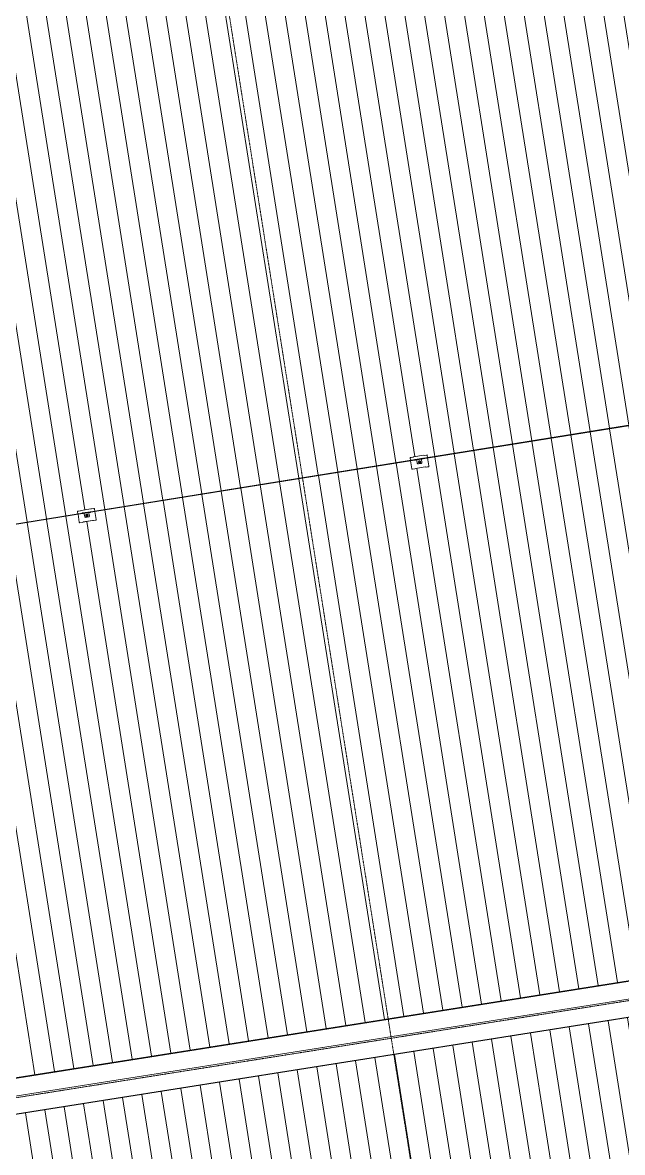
# Model space of a CAD drawing. Header units: millimetres. Extents: x -2355745 to -2216356, y 3958910 to 4068440.
# Drawn here: x -2318739 to -2308581, y 4018484 to 4037610 of the extents above; entities that cross this region are included whole.
import ezdxf

# ---------------------------------------------------------------- set-up
doc = ezdxf.new("R2010")
doc.units = ezdxf.units.MM
doc.linetypes.add('Grid Line', pattern=[21, 12, -3, 3, -3])
for name, color, linetype, lineweight in [('A-ROOF', 132, 'Continuous', 5), ('A-ROOF-PATT', 132, 'Continuous', 5), ('Q-SPCQ', 91, 'Continuous', 5), ('S-GRID', 1, 'Continuous', 5)]:
    doc.layers.add(name, color=color, linetype=linetype, lineweight=lineweight)

# ---------------------------------------------------------------- blocks, each defined once
blk = doc.blocks.new('Static Line_Sayfa_Metal Deck_Pan Mount - Up to 15 _ pitch - Max 2 Users-1848787-ROOF - Part B')
at = {"layer": 'Q-SPCQ'}
for p, q in [((-2244429, 4041104), (-2317659, 4029317)), ((-2317658, 4029309), (-2244428, 4041096)), ((-2312115, 4030259), (-2311951, 4030285)), ((-2311950, 4030285), (-2311937, 4030283)), ((-2311936, 4030283), (-2311899, 4030289)), ((-2311898, 4030289), (-2311889, 4030291)), ((-2311889, 4030291), (-2311888, 4030281)), ((-2311888, 4030281), (-2311882, 4030246)), ((-2312175, 4030245), (-2312167, 4030246)), ((-2312175, 4030245), (-2312174, 4030235)), ((-2312174, 4030235), (-2312174, 4030235)), ((-2312174, 4030235), (-2312168, 4030200)), ((-2312167, 4030193), (-2312145, 4030058)), ((-2312166, 4030246), (-2312128, 4030252)), ((-2312127, 4030252), (-2312116, 4030259)), ((-2312090, 4030215), (-2312094, 4030214)), ((-2312093, 4030203), (-2312088, 4030203)), ((-2311963, 4030236), (-2312088, 4030216)), ((-2312086, 4030203), (-2311961, 4030223)), ((-2311919, 4030088), (-2312083, 4030062)), ((-2312082, 4030062), (-2311921, 4030088)), ((-2312063, 4030206), (-2312063, 4030206)), ((-2312054, 4030153), (-2312062, 4030202)), ((-2312037, 4030171), (-2312037, 4030171)), ((-2312037, 4030140), (-2311988, 4030148)), ((-2312037, 4030140), (-2311988, 4030148)), ((-2312029, 4030173), (-2312029, 4030172)), ((-2312027, 4030174), (-2312027, 4030173)), ((-2312008, 4030177), (-2312008, 4030177)), ((-2312006, 4030176), (-2312006, 4030177)), ((-2311998, 4030177), (-2311998, 4030177)), ((-2311984, 4030219), (-2311984, 4030218)), ((-2311983, 4030214), (-2311975, 4030166)), ((-2311975, 4030165), (-2311975, 4030165)), ((-2311956, 4030236), (-2311961, 4030236)), ((-2311959, 4030224), (-2311955, 4030226)), ((-2311920, 4030088), (-2311907, 4030086)), ((-2311905, 4030086), (-2311918, 4030089)), ((-2311907, 4030086), (-2311857, 4030094)), ((-2311857, 4030094), (-2311907, 4030086)), ((-2311907, 4030086), (-2311907, 4030086)), ((-2311906, 4030086), (-2311867, 4030092)), ((-2311867, 4030092), (-2311905, 4030086)), ((-2311881, 4030240), (-2311859, 4030104)), ((-2311859, 4030104), (-2311859, 4030104)), ((-2311859, 4030104), (-2311857, 4030094)), ((-2311857, 4030094), (-2311857, 4030094)), ((-2312145, 4030058), (-2312144, 4030048)), ((-2312094, 4030056), (-2312144, 4030048)), ((-2312144, 4030048), (-2312094, 4030055)), ((-2312144, 4030048), (-2312144, 4030048)), ((-2312097, 4030056), (-2312134, 4030050)), ((-2312134, 4030049), (-2312095, 4030056)), ((-2312084, 4030062), (-2312096, 4030056)), ((-2312094, 4030056), (-2312083, 4030062)), ((-2312094, 4030055), (-2312094, 4030056)), ((-2317658, 4029317), (-2323243, 4028416)), ((-2317808, 4029338), (-2317800, 4029339)), ((-2317808, 4029338), (-2317807, 4029328)), ((-2317807, 4029328), (-2317807, 4029328)), ((-2317807, 4029328), (-2317801, 4029293)), ((-2317798, 4029340), (-2317761, 4029346)), ((-2317760, 4029346), (-2317749, 4029352)), ((-2317748, 4029352), (-2317584, 4029379)), ((-2317596, 4029330), (-2317721, 4029309)), ((-2317719, 4029297), (-2317594, 4029317)), ((-2317589, 4029329), (-2317594, 4029330)), ((-2317592, 4029317), (-2317588, 4029319)), ((-2317583, 4029379), (-2317570, 4029376)), ((-2317569, 4029377), (-2317532, 4029383)), ((-2317531, 4029383), (-2317522, 4029384)), ((-2317522, 4029384), (-2317520, 4029374)), ((-2317520, 4029374), (-2317515, 4029340)), ((-2317514, 4029332), (-2317492, 4029197)), ((-2323243, 4028408), (-2317657, 4029309)), ((-2317800, 4029286), (-2317778, 4029151)), ((-2317778, 4029151), (-2317777, 4029141)), ((-2317727, 4029149), (-2317777, 4029141)), ((-2317777, 4029141), (-2317727, 4029149)), ((-2317777, 4029141), (-2317777, 4029141)), ((-2317730, 4029149), (-2317767, 4029143)), ((-2317767, 4029143), (-2317728, 4029149)), ((-2317717, 4029155), (-2317729, 4029149)), ((-2317723, 4029309), (-2317727, 4029307)), ((-2317727, 4029149), (-2317715, 4029155)), ((-2317727, 4029149), (-2317727, 4029149)), ((-2317726, 4029297), (-2317721, 4029297)), ((-2317552, 4029182), (-2317716, 4029155)), ((-2317714, 4029156), (-2317554, 4029181)), ((-2317696, 4029299), (-2317696, 4029299)), ((-2317687, 4029246), (-2317695, 4029295)), ((-2317670, 4029264), (-2317670, 4029264)), ((-2317670, 4029234), (-2317621, 4029242)), ((-2317670, 4029234), (-2317621, 4029241)), ((-2317662, 4029266), (-2317662, 4029266)), ((-2317660, 4029267), (-2317660, 4029267)), ((-2317641, 4029270), (-2317641, 4029270)), ((-2317639, 4029269), (-2317639, 4029270)), ((-2317630, 4029270), (-2317630, 4029271)), ((-2317617, 4029312), (-2317617, 4029312)), ((-2317616, 4029308), (-2317608, 4029259)), ((-2317608, 4029259), (-2317608, 4029259)), ((-2317553, 4029182), (-2317540, 4029179)), ((-2317538, 4029180), (-2317551, 4029182)), ((-2317540, 4029179), (-2317490, 4029187)), ((-2317490, 4029187), (-2317540, 4029179)), ((-2317540, 4029179), (-2317540, 4029179)), ((-2317539, 4029179), (-2317500, 4029186)), ((-2317500, 4029186), (-2317537, 4029180)), ((-2317492, 4029197), (-2317492, 4029197)), ((-2317492, 4029197), (-2317490, 4029187)), ((-2317490, 4029187), (-2317490, 4029187))]:
    blk.add_line(p, q, dxfattribs=at)
at = {"layer": 'Q-SPCQ', "flags": 128}
for points in [[(-2312090, 4030215), (-2312090, 4030216), (-2312090, 4030216), (-2312089, 4030216), (-2312089, 4030216), (-2312088, 4030216), (-2312088, 4030216)], [(-2312086, 4030203), (-2312086, 4030203), (-2312087, 4030203), (-2312087, 4030203), (-2312088, 4030203), (-2312088, 4030203), (-2312088, 4030203)], [(-2312019, 4030186), (-2312020, 4030186), (-2312020, 4030186), (-2312021, 4030186), (-2312021, 4030186), (-2312021, 4030186), (-2312022, 4030186), (-2312022, 4030185), (-2312023, 4030185), (-2312023, 4030185), (-2312024, 4030185), (-2312024, 4030184), (-2312024, 4030184), (-2312025, 4030184), (-2312025, 4030184), (-2312025, 4030183), (-2312026, 4030183), (-2312026, 4030183), (-2312026, 4030182), (-2312027, 4030182), (-2312027, 4030182), (-2312027, 4030181), (-2312027, 4030181), (-2312028, 4030180), (-2312028, 4030180), (-2312028, 4030179), (-2312028, 4030179), (-2312028, 4030179), (-2312029, 4030178), (-2312029, 4030178), (-2312029, 4030177), (-2312029, 4030177), (-2312029, 4030176), (-2312029, 4030176), (-2312029, 4030175), (-2312029, 4030175), (-2312029, 4030174), (-2312029, 4030174), (-2312029, 4030174), (-2312029, 4030173), (-2312029, 4030173)], [(-2312019, 4030185), (-2312019, 4030185), (-2312020, 4030185), (-2312020, 4030184), (-2312020, 4030184), (-2312021, 4030184), (-2312021, 4030184), (-2312021, 4030184), (-2312022, 4030184), (-2312022, 4030184), (-2312022, 4030183), (-2312023, 4030183), (-2312023, 4030183), (-2312023, 4030183), (-2312024, 4030182), (-2312024, 4030182), (-2312024, 4030182), (-2312025, 4030182), (-2312025, 4030181), (-2312025, 4030181), (-2312025, 4030181), (-2312025, 4030180), (-2312026, 4030180), (-2312026, 4030180), (-2312026, 4030179), (-2312026, 4030179), (-2312026, 4030179), (-2312027, 4030178), (-2312027, 4030178), (-2312027, 4030178), (-2312027, 4030177), (-2312027, 4030177), (-2312027, 4030176), (-2312027, 4030176), (-2312027, 4030176), (-2312027, 4030175), (-2312027, 4030175), (-2312027, 4030174), (-2312027, 4030174), (-2312027, 4030174), (-2312027, 4030174)], [(-2312006, 4030177), (-2312006, 4030177), (-2312006, 4030178), (-2312006, 4030178), (-2312006, 4030178), (-2312006, 4030179), (-2312006, 4030179), (-2312007, 4030180), (-2312007, 4030180), (-2312007, 4030181), (-2312007, 4030181), (-2312008, 4030181), (-2312008, 4030182), (-2312008, 4030182), (-2312008, 4030183), (-2312009, 4030183), (-2312009, 4030183), (-2312009, 4030184), (-2312010, 4030184), (-2312010, 4030184), (-2312011, 4030184), (-2312011, 4030185), (-2312011, 4030185), (-2312012, 4030185), (-2312012, 4030185), (-2312013, 4030186), (-2312013, 4030186), (-2312013, 4030186), (-2312014, 4030186), (-2312014, 4030186), (-2312015, 4030186), (-2312015, 4030186), (-2312016, 4030186), (-2312016, 4030186), (-2312017, 4030187), (-2312017, 4030187), (-2312018, 4030187), (-2312018, 4030187), (-2312019, 4030186), (-2312019, 4030186), (-2312019, 4030186)], [(-2312008, 4030177), (-2312008, 4030177), (-2312008, 4030177), (-2312008, 4030178), (-2312008, 4030178), (-2312008, 4030178), (-2312008, 4030179), (-2312009, 4030179), (-2312009, 4030180), (-2312009, 4030180), (-2312009, 4030180), (-2312009, 4030181), (-2312010, 4030181), (-2312010, 4030181), (-2312010, 4030181), (-2312010, 4030182), (-2312011, 4030182), (-2312011, 4030182), (-2312011, 4030183), (-2312011, 4030183), (-2312012, 4030183), (-2312012, 4030183), (-2312012, 4030183), (-2312013, 4030184), (-2312013, 4030184), (-2312013, 4030184), (-2312014, 4030184), (-2312014, 4030184), (-2312015, 4030184), (-2312015, 4030185), (-2312015, 4030185), (-2312016, 4030185), (-2312016, 4030185), (-2312016, 4030185), (-2312017, 4030185), (-2312017, 4030185), (-2312018, 4030185), (-2312018, 4030185), (-2312018, 4030185), (-2312019, 4030185), (-2312019, 4030185)], [(-2311963, 4030236), (-2311963, 4030236), (-2311962, 4030236), (-2311962, 4030236), (-2311961, 4030236), (-2311961, 4030236), (-2311961, 4030236)], [(-2311959, 4030224), (-2311959, 4030224), (-2311959, 4030224), (-2311960, 4030224), (-2311960, 4030224), (-2311961, 4030223), (-2311961, 4030223)], [(-2317596, 4029330), (-2317595, 4029330), (-2317595, 4029330), (-2317595, 4029330), (-2317594, 4029330), (-2317594, 4029330), (-2317594, 4029330)], [(-2317592, 4029317), (-2317592, 4029317), (-2317592, 4029317), (-2317593, 4029317), (-2317593, 4029317), (-2317593, 4029317), (-2317594, 4029317)], [(-2317723, 4029309), (-2317723, 4029309), (-2317723, 4029309), (-2317722, 4029309), (-2317722, 4029309), (-2317721, 4029309), (-2317721, 4029309)], [(-2317719, 4029297), (-2317719, 4029297), (-2317720, 4029297), (-2317720, 4029296), (-2317721, 4029296), (-2317721, 4029296), (-2317721, 4029297)], [(-2317652, 4029280), (-2317653, 4029280), (-2317653, 4029280), (-2317653, 4029279), (-2317654, 4029279), (-2317654, 4029279), (-2317655, 4029279), (-2317655, 4029279), (-2317656, 4029279), (-2317656, 4029278), (-2317656, 4029278), (-2317657, 4029278), (-2317657, 4029278), (-2317658, 4029277), (-2317658, 4029277), (-2317658, 4029277), (-2317659, 4029276), (-2317659, 4029276), (-2317659, 4029276), (-2317660, 4029275), (-2317660, 4029275), (-2317660, 4029274), (-2317660, 4029274), (-2317661, 4029274), (-2317661, 4029273), (-2317661, 4029273), (-2317661, 4029272), (-2317661, 4029272), (-2317661, 4029272), (-2317662, 4029271), (-2317662, 4029271), (-2317662, 4029270), (-2317662, 4029270), (-2317662, 4029269), (-2317662, 4029269), (-2317662, 4029268), (-2317662, 4029268), (-2317662, 4029267), (-2317662, 4029267), (-2317662, 4029266), (-2317662, 4029266)], [(-2317652, 4029278), (-2317652, 4029278), (-2317653, 4029278), (-2317653, 4029278), (-2317653, 4029278), (-2317654, 4029278), (-2317654, 4029277), (-2317654, 4029277), (-2317655, 4029277), (-2317655, 4029277), (-2317655, 4029277), (-2317656, 4029276), (-2317656, 4029276), (-2317656, 4029276), (-2317657, 4029276), (-2317657, 4029276), (-2317657, 4029275), (-2317657, 4029275), (-2317658, 4029275), (-2317658, 4029274), (-2317658, 4029274), (-2317658, 4029274), (-2317659, 4029273), (-2317659, 4029273), (-2317659, 4029273), (-2317659, 4029272), (-2317659, 4029272), (-2317659, 4029272), (-2317660, 4029271), (-2317660, 4029271), (-2317660, 4029270), (-2317660, 4029270), (-2317660, 4029270), (-2317660, 4029269), (-2317660, 4029269), (-2317660, 4029269), (-2317660, 4029268), (-2317660, 4029268), (-2317660, 4029267), (-2317660, 4029267), (-2317660, 4029267)], [(-2317639, 4029270), (-2317639, 4029270), (-2317639, 4029271), (-2317639, 4029271), (-2317639, 4029272), (-2317639, 4029272), (-2317639, 4029273), (-2317640, 4029273), (-2317640, 4029274), (-2317640, 4029274), (-2317640, 4029274), (-2317641, 4029275), (-2317641, 4029275), (-2317641, 4029276), (-2317641, 4029276), (-2317642, 4029276), (-2317642, 4029277), (-2317642, 4029277), (-2317643, 4029277), (-2317643, 4029277), (-2317643, 4029278), (-2317644, 4029278), (-2317644, 4029278), (-2317645, 4029278), (-2317645, 4029279), (-2317645, 4029279), (-2317646, 4029279), (-2317646, 4029279), (-2317647, 4029279), (-2317647, 4029280), (-2317648, 4029280), (-2317648, 4029280), (-2317649, 4029280), (-2317649, 4029280), (-2317650, 4029280), (-2317650, 4029280), (-2317651, 4029280), (-2317651, 4029280), (-2317651, 4029280), (-2317652, 4029280), (-2317652, 4029280)], [(-2317641, 4029270), (-2317641, 4029270), (-2317641, 4029271), (-2317641, 4029271), (-2317641, 4029271), (-2317641, 4029272), (-2317641, 4029272), (-2317641, 4029273), (-2317642, 4029273), (-2317642, 4029273), (-2317642, 4029274), (-2317642, 4029274), (-2317642, 4029274), (-2317643, 4029275), (-2317643, 4029275), (-2317643, 4029275), (-2317644, 4029275), (-2317644, 4029276), (-2317644, 4029276), (-2317644, 4029276), (-2317645, 4029276), (-2317645, 4029277), (-2317645, 4029277), (-2317646, 4029277), (-2317646, 4029277), (-2317646, 4029277), (-2317647, 4029277), (-2317647, 4029278), (-2317647, 4029278), (-2317648, 4029278), (-2317648, 4029278), (-2317649, 4029278), (-2317649, 4029278), (-2317649, 4029278), (-2317650, 4029278), (-2317650, 4029278), (-2317651, 4029278), (-2317651, 4029278), (-2317651, 4029278), (-2317652, 4029278), (-2317652, 4029278)]]:
    blk.add_lwpolyline(points, dxfattribs=at)
at = {"layer": 'Q-SPCQ'}
for centre, major_axis, ratio, start_param, end_param in [((-2311951, 4030285), (0.987, 0.159), 0.087155, 0.25194, 1.570577), ((-2311936, 4030283), (0.987, 0.159), 0.087155, 3.393532, 4.712169), ((-2311897, 4030279), (9.88, 1.56), 0.996195, 0.002511, 1.573307), ((-2311897, 4030279), (9.88, 1.56), 0.996195, 1.049709, 1.290073), ((-2311897, 4030279), (9.88, 1.56), 0.996195, 0.002511, 0.264311), ((-2312164, 4030236), (9.88, 1.56), 0.996195, 1.573307, 3.144104), ((-2312164, 4030236), (9.88, 1.56), 0.996195, 1.835107, 3.141593), ((-2312128, 4030252), (0.987, 0.159), 0.087155, 4.712169, 6.030806), ((-2312115, 4030259), (0.987, 0.159), 0.087155, 1.570577, 2.889213), ((-2312094, 4030209), (-0.83, 5.15), 0.000219, 4.799655, 6.283185), ((-2312094, 4030209), (-0.83, 5.15), 0.000219, 3.141593, 4.776132), ((-2312094, 4030209), (-0.83, 5.15), 0.000219, 2.70526, 3.141541), ((-2312062, 4030202), (-1.11, 6.91), 0.000219, 0.610865, 0.872664), ((-2312125, 4030199), (69.1, 11.1), 0.087155, 5.824183, 6.053574), ((-2312062, 4030202), (-0.64, 3.95), 0.000219, 0.087266, 1.658063), ((-2312039, 4030155), (14.8, 2.3), 0.996195, 3.144104, 4.7149), ((-2312039, 4030155), (14.8, 2.3), 0.996195, 3.405903, 4.7149), ((-2312017, 4030174), (19.6, 3.1), 0.996195, 1.573307, 4.7149), ((-2312017, 4030174), (19.6, 3.1), 0.996195, 3.144104, 4.7149), ((-2312017, 4030174), (11.6, 1.8), 0.996195, 1.573307, 4.7149), ((-2312017, 4030174), (19.6, 3.1), 0.996195, 4.7149, 7.856493), ((-2312017, 4030174), (11.6, 1.8), 0.996195, 4.7149, 7.856493), ((-2312017, 4030174), (19.6, 3.1), 0.996195, 4.7149, 6.283185), ((-2311922, 4030231), (69.1, 11.1), 0.087155, 3.370764, 3.600156), ((-2311990, 4030163), (14.8, 2.3), 0.996195, 4.7149, 6.285696), ((-2311990, 4030163), (14.8, 2.3), 0.996195, 4.7149, 5.238499), ((-2311983, 4030215), (-1.11, 6.91), 0.000219, 0.610865, 0.872664), ((-2311983, 4030215), (-0.64, 3.95), 0.000219, 0.087266, 1.658063), ((-2311990, 4030163), (14.8, 2.3), 0.996195, 5.500298, 6.023897), ((-2311955, 4030231), (-0.83, 5.15), 0.000219, 4.799655, 6.283133), ((-2311955, 4030231), (-0.83, 5.15), 0.000219, 3.141644, 4.776132), ((-2311955, 4030231), (-0.83, 5.15), 0.000219, 2.70526, 3.141593), ((-2311921, 4030088), (0.987, 0.159), 0.087155, 1.350804, 1.570577), ((-2311921, 4030088), (0.987, 0.159), 0.087155, 0.25194, 0.691485), ((-2311919, 4030088), (0.987, 0.159), 0.087155, 0.25194, 1.570577), ((-2311906, 4030086), (0.987, 0.159), 0.087155, 3.393532, 4.712169), ((-2311905, 4030087), (0.987, 0.159), 0.087155, 3.393532, 4.712169), ((-2311869, 4030102), (9.88, 1.56), 0.996195, 4.7149, 6.283185), ((-2311869, 4030102), (9.88, 1.56), 0.996195, 4.7149, 6.285696), ((-2312135, 4030059), (9.88, 1.56), 0.996195, 3.144104, 4.7149), ((-2312135, 4030059), (9.88, 1.56), 0.996195, 3.405903, 4.7149), ((-2312097, 4030056), (0.987, 0.159), 0.087155, 4.712169, 6.030806), ((-2312095, 4030056), (0.987, 0.159), 0.087155, 4.712169, 6.030806), ((-2312083, 4030062), (0.987, 0.159), 0.087155, 1.570577, 2.889213), ((-2312082, 4030062), (0.987, 0.159), 0.087155, 2.229895, 2.889213), ((-2312082, 4030062), (0.987, 0.159), 0.087155, 1.570577, 1.790349), ((-2317797, 4029330), (9.88, 1.56), 0.996195, 1.573307, 3.144104), ((-2317797, 4029330), (9.88, 1.56), 0.996195, 1.835107, 3.141593), ((-2317761, 4029346), (0.987, 0.159), 0.087155, 4.712169, 6.030806), ((-2317748, 4029352), (0.987, 0.159), 0.087155, 1.570577, 2.889213), ((-2317616, 4029308), (-1.11, 6.91), 0.000219, 0.610865, 0.872664), ((-2317588, 4029324), (-0.83, 5.15), 0.000219, 4.799655, 6.283134), ((-2317588, 4029324), (-0.83, 5.15), 0.000219, 3.141644, 4.776132), ((-2317588, 4029324), (-0.83, 5.15), 0.000219, 2.70526, 3.141593), ((-2317584, 4029378), (0.987, 0.159), 0.087155, 0.25194, 1.570577), ((-2317569, 4029377), (0.987, 0.159), 0.087155, 3.393532, 4.712169), ((-2317530, 4029373), (9.88, 1.56), 0.996195, 0.002511, 1.573307), ((-2317530, 4029373), (9.88, 1.56), 0.996195, 1.049709, 1.290073), ((-2317530, 4029373), (9.88, 1.56), 0.996195, 0.002511, 0.264311), ((-2317768, 4029153), (9.88, 1.56), 0.996195, 3.144104, 4.7149), ((-2317768, 4029153), (9.88, 1.56), 0.996195, 3.405903, 4.7149), ((-2317730, 4029149), (0.987, 0.159), 0.087155, 4.712169, 6.030806), ((-2317728, 4029149), (0.987, 0.159), 0.087155, 4.712169, 6.030806), ((-2317727, 4029302), (-0.83, 5.15), 0.000219, 4.799655, 6.283185), ((-2317727, 4029302), (-0.83, 5.15), 0.000219, 3.141593, 4.799655), ((-2317727, 4029302), (-0.83, 5.15), 0.000219, 2.70526, 3.141541), ((-2317716, 4029155), (0.987, 0.159), 0.087155, 1.570577, 2.889213), ((-2317714, 4029155), (0.987, 0.159), 0.087155, 1.570577, 1.790349), ((-2317714, 4029155), (0.987, 0.159), 0.087155, 2.229895, 2.889213), ((-2317695, 4029295), (-1.11, 6.91), 0.000219, 0.610865, 0.872664), ((-2317758, 4029292), (69.1, 11.1), 0.087155, 5.824183, 6.053574), ((-2317695, 4029295), (-0.64, 3.95), 0.000219, 0.087266, 1.658063), ((-2317672, 4029249), (14.8, 2.3), 0.996195, 3.144104, 4.7149), ((-2317672, 4029248), (14.8, 2.3), 0.996195, 3.405903, 4.7149), ((-2317650, 4029268), (19.6, 3.1), 0.996195, 1.573307, 4.7149), ((-2317650, 4029267), (19.6, 3.1), 0.996195, 3.144104, 4.7149), ((-2317650, 4029268), (11.6, 1.8), 0.996195, 1.573307, 4.7149), ((-2317650, 4029268), (19.6, 3.1), 0.996195, 4.7149, 7.856493), ((-2317650, 4029268), (11.6, 1.8), 0.996195, 4.7149, 7.856493), ((-2317650, 4029267), (19.6, 3.1), 0.996195, 4.7149, 6.283185), ((-2317555, 4029325), (69.1, 11.1), 0.087155, 3.370764, 3.600156), ((-2317623, 4029256), (14.8, 2.3), 0.996195, 4.7149, 6.285696), ((-2317623, 4029256), (14.8, 2.3), 0.996195, 4.7149, 6.023897), ((-2317616, 4029308), (-0.64, 3.95), 0.000219, 0.087266, 1.658063), ((-2317554, 4029181), (0.987, 0.159), 0.087155, 1.350804, 1.570577), ((-2317554, 4029181), (0.987, 0.159), 0.087155, 0.25194, 0.691485), ((-2317552, 4029182), (0.987, 0.159), 0.087155, 0.25194, 1.570577), ((-2317539, 4029179), (0.987, 0.159), 0.087155, 3.393532, 4.712169), ((-2317537, 4029180), (0.987, 0.159), 0.087155, 3.393532, 4.712169), ((-2317502, 4029195), (9.88, 1.56), 0.996195, 4.7149, 6.283185), ((-2317502, 4029196), (9.88, 1.56), 0.996195, 4.7149, 6.285696)]:
    blk.add_ellipse(centre, major_axis=major_axis, ratio=ratio, start_param=start_param, end_param=end_param, dxfattribs=at)
blk = doc.blocks.new('Ridge Capping - Ridge Capping-1882401-ROOF - Part B')
at = {"layer": 'A-ROOF'}
for p, q in [((-2323027, 4019089), (-2232178, 4033447)), ((-2323026, 4019081), (-2232177, 4033439)), ((-2232130, 4033143), (-2322979, 4018786)), ((-2322908, 4018494), (-2232083, 4032848)), ((-2322906, 4018487), (-2232082, 4032840))]:
    blk.add_line(p, q, dxfattribs=at)

msp = doc.modelspace()

# ---------------------------------------------------------------- hatches: boundary and pattern name
at = {"layer": 'A-ROOF-PATT'}
h = msp.add_hatch(dxfattribs=at)
h.set_pattern_fill('FP_4', color=256, style=0, pattern_type=2)
h.set_pattern_definition([(279, (-407230.8, -207712.5), (328.900217, 52.092677), [])])
h.paths.add_polyline_path([(-2323027, 4019089), (-2232192, 4033447), (-2236132, 4052512), (-2236188, 4052503), (-2236203, 4052598), (-2326114, 4038357), (-2325863, 4036765), (-2325828, 4036774), (-2323027, 4019089)])
h.paths.add_polyline_path([(-2322033, 4028611), (-2322027, 4028611), (-2322026, 4028611)])
h.paths.add_polyline_path([(-2320898, 4028794), (-2320893, 4028794), (-2320891, 4028794)])
h.paths.add_polyline_path([(-2319764, 4028977), (-2319758, 4028977), (-2319756, 4028977)])
h.paths.add_polyline_path([(-2318134, 4029240), (-2318134, 4029239), (-2318126, 4029240)])
h.paths.add_polyline_path([(-2243219, 4041298), (-2243214, 4041297), (-2243212, 4041298)])
h.paths.add_polyline_path([(-2242084, 4041480), (-2242079, 4041480), (-2242077, 4041480)])
h.paths.add_polyline_path([(-2240950, 4041662), (-2240944, 4041662), (-2240942, 4041662)])
h.paths.add_polyline_path([(-2240000, 4041815), (-2239999, 4041814), (-2239991, 4041816)])
h.paths.add_polyline_path([(-2239320, 4041924), (-2239320, 4041923), (-2239312, 4041925)])
h.paths.add_polyline_path([(-2323536, 4028193), (-2323578, 4028456), (-2323033, 4028543), (-2323018, 4028452), (-2322969, 4028460), (-2322780, 4028491), (-2317801, 4029295), (-2317807, 4029338), (-2317760, 4029346), (-2317760, 4029346), (-2317748, 4029350), (-2317748, 4029352), (-2317583, 4029378), (-2317583, 4029379), (-2317569, 4029377), (-2317522, 4029383), (-2317515, 4029340), (-2312168, 4030201), (-2312174, 4030245), (-2312127, 4030252), (-2312126, 4030253), (-2312115, 4030256), (-2312115, 4030259), (-2311950, 4030285), (-2311950, 4030285), (-2311936, 4030283), (-2311889, 4030289), (-2311882, 4030247), (-2306535, 4031107), (-2306541, 4031151), (-2306494, 4031159), (-2306494, 4031159), (-2306482, 4031163), (-2306482, 4031165), (-2306317, 4031191), (-2306317, 4031192), (-2306303, 4031190), (-2306256, 4031196), (-2306249, 4031153), (-2300903, 4032014), (-2300908, 4032058), (-2300862, 4032066), (-2300862, 4032066), (-2300850, 4032070), (-2300849, 4032072), (-2300684, 4032098), (-2300684, 4032098), (-2300670, 4032096), (-2300623, 4032102), (-2300616, 4032060), (-2295270, 4032921), (-2295275, 4032965), (-2295229, 4032972), (-2295229, 4032972), (-2295217, 4032976), (-2295216, 4032979), (-2295051, 4033005), (-2295051, 4033005), (-2295037, 4033003), (-2294990, 4033009), (-2294983, 4032967), (-2289637, 4033827), (-2289642, 4033871), (-2289596, 4033879), (-2289596, 4033879), (-2289584, 4033883), (-2289583, 4033885), (-2289418, 4033911), (-2289418, 4033912), (-2289405, 4033910), (-2289357, 4033916), (-2289350, 4033873), (-2284004, 4034734), (-2284009, 4034778), (-2283963, 4034786), (-2283963, 4034786), (-2283951, 4034790), (-2283950, 4034792), (-2283786, 4034818), (-2283785, 4034818), (-2283772, 4034816), (-2283724, 4034822), (-2283717, 4034780), (-2278371, 4035641), (-2278376, 4035685), (-2278330, 4035692), (-2278330, 4035692), (-2278318, 4035696), (-2278317, 4035699), (-2278153, 4035725), (-2278152, 4035725), (-2278139, 4035723), (-2278091, 4035729), (-2278085, 4035687), (-2272738, 4036547), (-2272743, 4036591), (-2272697, 4036599), (-2272697, 4036599), (-2272685, 4036603), (-2272684, 4036605), (-2272520, 4036631), (-2272519, 4036632), (-2272506, 4036630), (-2272458, 4036636), (-2272452, 4036593), (-2267105, 4037454), (-2267110, 4037498), (-2267064, 4037506), (-2267064, 4037506), (-2267052, 4037510), (-2267051, 4037512), (-2266887, 4037538), (-2266886, 4037538), (-2266873, 4037536), (-2266826, 4037542), (-2266819, 4037500), (-2261472, 4038361), (-2261478, 4038405), (-2261431, 4038412), (-2261431, 4038412), (-2261419, 4038416), (-2261419, 4038419), (-2261254, 4038445), (-2261253, 4038445), (-2261240, 4038443), (-2261193, 4038449), (-2261186, 4038407), (-2255839, 4039267), (-2255845, 4039311), (-2255798, 4039319), (-2255798, 4039319), (-2255786, 4039323), (-2255786, 4039325), (-2255621, 4039351), (-2255620, 4039352), (-2255607, 4039350), (-2255560, 4039356), (-2255553, 4039313), (-2250206, 4040174), (-2250212, 4040218), (-2250165, 4040226), (-2250165, 4040226), (-2250153, 4040230), (-2250153, 4040232), (-2249988, 4040258), (-2249988, 4040258), (-2249974, 4040256), (-2249927, 4040262), (-2249920, 4040220), (-2244573, 4041080), (-2244579, 4041125), (-2244532, 4041132), (-2244532, 4041132), (-2244520, 4041136), (-2244520, 4041139), (-2244355, 4041165), (-2244355, 4041165), (-2244341, 4041163), (-2244294, 4041169), (-2244285, 4041127), (-2244238, 4041134), (-2244037, 4041166), (-2243499, 4041252), (-2243433, 4041263), (-2243002, 4041332), (-2242836, 4041359), (-2242831, 4041360), (-2239070, 4041965), (-2239084, 4042056), (-2238539, 4042143), (-2238497, 4041880), (-2239042, 4041793), (-2239068, 4041958), (-2239195, 4041937), (-2244286, 4041119), (-2244264, 4040973), (-2244312, 4040966), (-2244324, 4040971), (-2244324, 4040968), (-2244343, 4040965), (-2244489, 4040942), (-2244489, 4040942), (-2244502, 4040935), (-2244549, 4040929), (-2244572, 4041073), (-2249919, 4040212), (-2249897, 4040067), (-2249945, 4040060), (-2249957, 4040064), (-2249957, 4040062), (-2249976, 4040058), (-2250122, 4040036), (-2250122, 4040035), (-2250135, 4040029), (-2250182, 4040023), (-2250205, 4040166), (-2255552, 4039305), (-2255530, 4039160), (-2255578, 4039153), (-2255590, 4039157), (-2255590, 4039155), (-2255609, 4039152), (-2255755, 4039129), (-2255755, 4039128), (-2255768, 4039122), (-2255815, 4039116), (-2255838, 4039259), (-2261184, 4038399), (-2261163, 4038253), (-2261211, 4038246), (-2261223, 4038251), (-2261223, 4038248), (-2261242, 4038245), (-2261388, 4038222), (-2261388, 4038222), (-2261400, 4038215), (-2261448, 4038209), (-2261471, 4038353), (-2266817, 4037492), (-2266796, 4037347), (-2266844, 4037340), (-2266855, 4037344), (-2266856, 4037342), (-2266875, 4037338), (-2267021, 4037316), (-2267021, 4037315), (-2267033, 4037309), (-2267081, 4037303), (-2267104, 4037446), (-2272450, 4036585), (-2272429, 4036440), (-2272476, 4036433), (-2272488, 4036437), (-2272489, 4036435), (-2272508, 4036432), (-2272654, 4036409), (-2272654, 4036408), (-2272666, 4036402), (-2272714, 4036396), (-2272737, 4036539), (-2278083, 4035679), (-2278062, 4035534), (-2278109, 4035527), (-2278121, 4035531), (-2278122, 4035528), (-2278141, 4035525), (-2278287, 4035502), (-2278287, 4035502), (-2278299, 4035495), (-2278347, 4035489), (-2278370, 4035633), (-2283716, 4034772), (-2283694, 4034627), (-2283742, 4034620), (-2283754, 4034624), (-2283755, 4034622), (-2283774, 4034619), (-2283919, 4034596), (-2283919, 4034595), (-2283932, 4034589), (-2283979, 4034583), (-2284002, 4034726), (-2289349, 4033865), (-2289327, 4033720), (-2289375, 4033713), (-2289387, 4033717), (-2289388, 4033715), (-2289407, 4033712), (-2289552, 4033689), (-2289552, 4033689), (-2289565, 4033682), (-2289612, 4033676), (-2289635, 4033819), (-2294982, 4032959), (-2294960, 4032814), (-2295008, 4032807), (-2295020, 4032811), (-2295021, 4032808), (-2295040, 4032805), (-2295185, 4032782), (-2295185, 4032782), (-2295198, 4032775), (-2295245, 4032770), (-2295268, 4032913), (-2300615, 4032052), (-2300593, 4031907), (-2300641, 4031900), (-2300653, 4031904), (-2300654, 4031902), (-2300673, 4031899), (-2300818, 4031876), (-2300818, 4031875), (-2300831, 4031869), (-2300878, 4031863), (-2300901, 4032006), (-2306248, 4031146), (-2306226, 4031000), (-2306274, 4030993), (-2306286, 4030997), (-2306287, 4030995), (-2306306, 4030992), (-2306451, 4030969), (-2306451, 4030969), (-2306464, 4030962), (-2306511, 4030956), (-2306534, 4031099), (-2311881, 4030239), (-2311859, 4030094), (-2311907, 4030087), (-2311919, 4030091), (-2311919, 4030088), (-2311938, 4030085), (-2312084, 4030062), (-2312084, 4030062), (-2312097, 4030055), (-2312144, 4030050), (-2312167, 4030193), (-2317514, 4029332), (-2317492, 4029187), (-2317540, 4029180), (-2317552, 4029184), (-2317552, 4029182), (-2317571, 4029179), (-2317717, 4029156), (-2317717, 4029155), (-2317730, 4029149), (-2317777, 4029143), (-2317800, 4029286), (-2323017, 4028443), (-2322991, 4028280), (-2323534, 4028193)])
h.paths.add_polyline_path([(-2318158, 4029235), (-2318156, 4029237), (-2318156, 4029236)])
h.paths.add_polyline_path([(-2239344, 4041920), (-2239341, 4041921), (-2239341, 4041920)])
h = msp.add_hatch(dxfattribs=at)
h.set_pattern_fill('FP_5', color=256, style=0, pattern_type=2)
h.set_pattern_definition([(98.961, (-407140.05, -208134.7), (-328.9356, -51.86879), [])])
h.paths.add_polyline_path([(-2319878, 3999209), (-2229988, 4013383), (-2232097, 4032838), (-2322906, 4018487), (-2322905, 4018474), (-2322929, 4018468), (-2319916, 3999445)])
h.paths.add_polyline_path([(-2240810, 4021850), (-2240812, 4021851), (-2240820, 4021849)])
h.paths.add_polyline_path([(-2319971, 4009369), (-2319973, 4009370), (-2319981, 4009369)])
h.paths.add_polyline_path([(-2320728, 4009101), (-2320769, 4009364), (-2320224, 4009450), (-2320207, 4009339), (-2320170, 4009345), (-2320156, 4009348), (-2314965, 4010167), (-2314974, 4010232), (-2314926, 4010239), (-2314914, 4010234), (-2314913, 4010237), (-2314895, 4010240), (-2314749, 4010262), (-2314749, 4010263), (-2314736, 4010269), (-2314689, 4010275), (-2314678, 4010210), (-2309307, 4011057), (-2309316, 4011124), (-2309268, 4011131), (-2309256, 4011126), (-2309256, 4011129), (-2309237, 4011132), (-2309091, 4011154), (-2309091, 4011155), (-2309081, 4011161), (-2309078, 4011161), (-2309031, 4011167), (-2309021, 4011102), (-2303649, 4011949), (-2303658, 4012016), (-2303610, 4012023), (-2303598, 4012018), (-2303598, 4012021), (-2303579, 4012024), (-2303433, 4012046), (-2303433, 4012047), (-2303423, 4012053), (-2303420, 4012053), (-2303373, 4012059), (-2303363, 4011994), (-2297992, 4012841), (-2298001, 4012908), (-2297953, 4012915), (-2297941, 4012911), (-2297940, 4012913), (-2297922, 4012916), (-2297775, 4012938), (-2297775, 4012939), (-2297761, 4012946), (-2297715, 4012951), (-2297705, 4012887), (-2292334, 4013734), (-2292343, 4013800), (-2292295, 4013807), (-2292283, 4013803), (-2292282, 4013805), (-2292264, 4013808), (-2292118, 4013831), (-2292118, 4013831), (-2292107, 4013837), (-2292105, 4013838), (-2292058, 4013843), (-2292048, 4013779), (-2286676, 4014626), (-2286685, 4014692), (-2286637, 4014699), (-2286625, 4014695), (-2286625, 4014697), (-2286606, 4014700), (-2286460, 4014723), (-2286460, 4014723), (-2286447, 4014730), (-2286400, 4014735), (-2286390, 4014671), (-2281019, 4015518), (-2281028, 4015584), (-2280980, 4015591), (-2280968, 4015587), (-2280967, 4015589), (-2280949, 4015592), (-2280802, 4015615), (-2280802, 4015615), (-2280792, 4015621), (-2280790, 4015622), (-2280742, 4015628), (-2280732, 4015563), (-2275361, 4016410), (-2275370, 4016476), (-2275322, 4016483), (-2275310, 4016479), (-2275309, 4016481), (-2275291, 4016484), (-2275145, 4016507), (-2275145, 4016507), (-2275134, 4016514), (-2275132, 4016514), (-2275085, 4016520), (-2275074, 4016455), (-2269703, 4017302), (-2269712, 4017369), (-2269664, 4017375), (-2269652, 4017371), (-2269652, 4017373), (-2269633, 4017377), (-2269487, 4017399), (-2269487, 4017400), (-2269474, 4017406), (-2269427, 4017412), (-2269417, 4017347), (-2264046, 4018194), (-2264054, 4018261), (-2264007, 4018267), (-2263995, 4018263), (-2263994, 4018266), (-2263976, 4018269), (-2263829, 4018291), (-2263829, 4018292), (-2263819, 4018298), (-2263817, 4018298), (-2263769, 4018304), (-2263759, 4018239), (-2258388, 4019086), (-2258397, 4019153), (-2258349, 4019160), (-2258337, 4019155), (-2258336, 4019158), (-2258318, 4019161), (-2258172, 4019183), (-2258172, 4019184), (-2258161, 4019190), (-2258159, 4019190), (-2258112, 4019196), (-2258101, 4019131), (-2252730, 4019978), (-2252739, 4020045), (-2252691, 4020052), (-2252679, 4020047), (-2252679, 4020050), (-2252660, 4020053), (-2252514, 4020075), (-2252514, 4020076), (-2252501, 4020082), (-2252454, 4020088), (-2252444, 4020023), (-2247072, 4020870), (-2247081, 4020937), (-2247033, 4020944), (-2247021, 4020940), (-2247021, 4020942), (-2247002, 4020945), (-2246856, 4020967), (-2246856, 4020968), (-2246846, 4020974), (-2246844, 4020974), (-2246796, 4020980), (-2246786, 4020916), (-2241415, 4021762), (-2241424, 4021829), (-2241376, 4021836), (-2241364, 4021832), (-2241363, 4021834), (-2241351, 4021836), (-2241198, 4021860), (-2241198, 4021860), (-2241186, 4021867), (-2241138, 4021872), (-2241126, 4021808), (-2241085, 4021815), (-2235887, 4022638), (-2235904, 4022746), (-2235359, 4022832), (-2235317, 4022569), (-2235863, 4022483), (-2235886, 4022628), (-2236157, 4022586), (-2236418, 4022544), (-2236449, 4022539), (-2241127, 4021800), (-2241109, 4021677), (-2241156, 4021669), (-2241156, 4021669), (-2241168, 4021665), (-2241168, 4021663), (-2241333, 4021638), (-2241334, 4021637), (-2241347, 4021639), (-2241394, 4021633), (-2241414, 4021755), (-2246785, 4020908), (-2246767, 4020785), (-2246813, 4020777), (-2246813, 4020777), (-2246825, 4020773), (-2246826, 4020771), (-2246991, 4020746), (-2246991, 4020745), (-2247005, 4020747), (-2247052, 4020741), (-2247071, 4020863), (-2252442, 4020016), (-2252425, 4019893), (-2252471, 4019885), (-2252471, 4019885), (-2252483, 4019881), (-2252484, 4019879), (-2252648, 4019853), (-2252649, 4019853), (-2252662, 4019855), (-2252710, 4019849), (-2252729, 4019970), (-2258100, 4019123), (-2258082, 4019001), (-2258129, 4018993), (-2258129, 4018993), (-2258141, 4018989), (-2258141, 4018987), (-2258306, 4018961), (-2258307, 4018961), (-2258320, 4018963), (-2258367, 4018957), (-2258389, 4019078), (-2263758, 4018231), (-2263740, 4018109), (-2263787, 4018101), (-2263787, 4018101), (-2263799, 4018097), (-2263799, 4018095), (-2263964, 4018069), (-2263964, 4018069), (-2263978, 4018071), (-2264025, 4018065), (-2264044, 4018186), (-2269416, 4017339), (-2269398, 4017216), (-2269444, 4017209), (-2269444, 4017209), (-2269456, 4017205), (-2269457, 4017203), (-2269622, 4017177), (-2269622, 4017177), (-2269636, 4017179), (-2269683, 4017173), (-2269702, 4017294), (-2275073, 4016447), (-2275055, 4016324), (-2275102, 4016317), (-2275102, 4016317), (-2275114, 4016313), (-2275115, 4016310), (-2275279, 4016285), (-2275280, 4016285), (-2275293, 4016287), (-2275341, 4016281), (-2275360, 4016402), (-2280731, 4015555), (-2280713, 4015432), (-2280760, 4015425), (-2280760, 4015425), (-2280772, 4015421), (-2280772, 4015418), (-2280937, 4015393), (-2280937, 4015392), (-2280951, 4015395), (-2280998, 4015389), (-2281017, 4015510), (-2286389, 4014663), (-2286371, 4014540), (-2286417, 4014533), (-2286417, 4014533), (-2286429, 4014529), (-2286430, 4014526), (-2286595, 4014501), (-2286595, 4014500), (-2286609, 4014502), (-2286656, 4014497), (-2286675, 4014618), (-2292046, 4013771), (-2292029, 4013648), (-2292075, 4013640), (-2292075, 4013640), (-2292087, 4013636), (-2292088, 4013634), (-2292252, 4013609), (-2292253, 4013608), (-2292266, 4013610), (-2292314, 4013604), (-2292333, 4013726), (-2297704, 4012879), (-2297686, 4012756), (-2297733, 4012748), (-2297733, 4012748), (-2297745, 4012744), (-2297745, 4012742), (-2297910, 4012717), (-2297911, 4012716), (-2297924, 4012718), (-2297971, 4012712), (-2297990, 4012834), (-2303362, 4011987), (-2303344, 4011864), (-2303390, 4011856), (-2303390, 4011856), (-2303402, 4011852), (-2303403, 4011850), (-2303568, 4011824), (-2303568, 4011824), (-2303582, 4011826), (-2303629, 4011820), (-2303648, 4011941), (-2309019, 4011094), (-2309002, 4010972), (-2309048, 4010964), (-2309048, 4010964), (-2309060, 4010960), (-2309061, 4010958), (-2309225, 4010932), (-2309226, 4010932), (-2309239, 4010934), (-2309287, 4010928), (-2309306, 4011049), (-2314677, 4010202), (-2314659, 4010080), (-2314706, 4010072), (-2314706, 4010072), (-2314718, 4010068), (-2314718, 4010066), (-2314883, 4010040), (-2314884, 4010040), (-2314897, 4010042), (-2314944, 4010036), (-2314964, 4010158), (-2315151, 4010128), (-2315209, 4010119), (-2315309, 4010104), (-2315671, 4010047), (-2315709, 4010041), (-2315931, 4010006), (-2316195, 4009964), (-2316236, 4009958), (-2316525, 4009912), (-2316684, 4009887), (-2316895, 4009854), (-2317159, 4009813), (-2317200, 4009806), (-2317489, 4009760), (-2317648, 4009735), (-2317859, 4009702), (-2318120, 4009661), (-2318157, 4009655), (-2320205, 4009330), (-2320183, 4009187), (-2320726, 4009101)])

# ---------------------------------------------------------------- linework, layer by layer
at = {"layer": 'S-GRID', "linetype": 'Grid Line'}
for p, q in [((-2303284, 3962259), (-2318501, 4058333)), ((-2322866, 4018774), (-2223511, 4034511))]:
    msp.add_line(p, q, dxfattribs=at)

# ---------------------------------------------------------------- block references
at = {"layer": 'A-ROOF'}
msp.add_blockref('Ridge Capping - Ridge Capping-1882401-ROOF - Part B', (0, 0), dxfattribs=at)
at = {"layer": 'Q-SPCQ'}
msp.add_blockref('Static Line_Sayfa_Metal Deck_Pan Mount - Up to 15 _ pitch - Max 2 Users-1848787-ROOF - Part B', (0, 0), dxfattribs=at)

doc.saveas('drawing.dxf')
